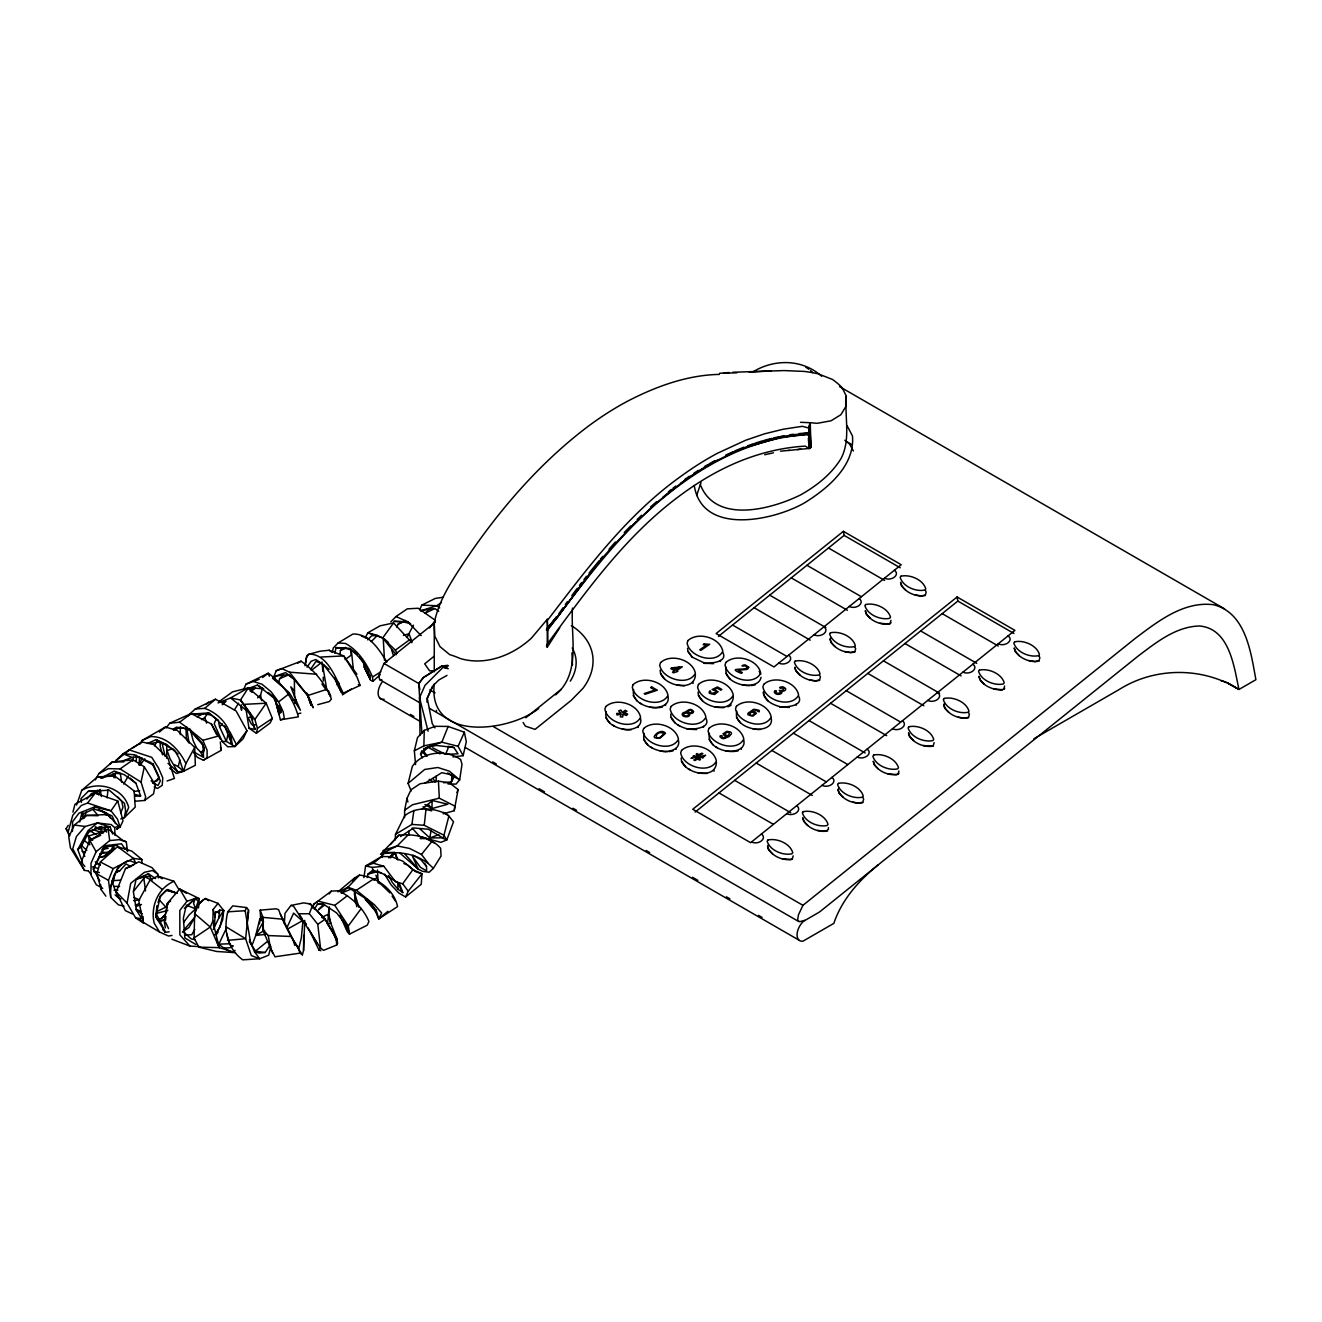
<?xml version="1.0" encoding="UTF-8"?>
<svg xmlns="http://www.w3.org/2000/svg" width="1322" height="1322" viewBox="0 0 1322 1322"><rect width="100%" height="100%" fill="white"/><g stroke="black" fill="none" stroke-linecap="round" stroke-linejoin="round"><path stroke-width="1.5" d="M180.304 734.652L180.354 727.133L173.595 730.273M124.02 906.165L118.385 904.843L110.734 897.39C109.776 883.74 113.923 867.678 127.044 861.035L129.738 860.721L135.687 862.869L133.439 858.391L117.575 846.691L100.356 861.994L96.837 873.875L101.414 890.003L105.892 896.151M203.39 899.538L198.713 904.132L194.648 913.618L194.07 937.959L198.812 947.147L216.61 951.476L235.481 952.666L219.237 947.626L214.313 927.515L215.238 913.337L219.816 910.098L223.682 910.412L222.691 919.93L217.502 931.812M290.443 935.761L298.293 947.725L299.929 953.162L302.391 954.831L303.548 950.551L303.696 935.332M404.565 817.607L404.648 810.171L407.044 798.29L410.96 789.812L420.049 783.764L438.441 781.137L449.596 782.955L458.09 789.565L454.239 810.717L443.2 813.807M72.429 831.455L72.545 821.755L79.006 813.129L94.341 807.031L110.982 810.799L117.427 819.062L120.104 827.06L116.832 828.828M780.476 451.166L809.031 448.472L809.081 434.277L780.492 437.384L745.625 447.48M152.856 764.827L152.873 763.405L158.937 776.923L157.566 780.525L152.741 782.756L158.045 785.483L160.342 780.856L152.856 764.827L133.985 754.73L123.045 753.755L115.625 760.811L130.217 749.475M213.503 926.243L213.602 921.153M304.738 920.376L303.548 950.551M337.374 681.012L337.308 684.779L341.34 692.232L336.746 681.557L323.411 664.569L315.793 659.529L311.182 661.248L307.035 667.147M415.571 764.612L414.348 750.83L423.883 745.856L424.246 730.388L435.202 726.307L448.158 726.439L464.353 732.206L466.302 741.741L463.13 755.688L452.967 756.911M432.129 801.182L431.93 808.568L447.844 804.222L432.426 800.554L421.817 809.395M732.785 372.259L784.012 370.573L804.239 371.416A121.674 95.548 26.3 0 1 818.202 373.845L832.447 379.431A96.969 45.378 68 0 1 839.867 385.396L842.031 387.71A123.904 27.729 80.7 0 1 846.047 395.691L846.08 406.151L840.842 414.744L831.009 420.793L817.244 423.321L810.254 422.71L810.981 447.332L809.031 448.472L809.675 425.585L810.981 447.332L809.031 448.472L805.313 446.125C774.378 447.91 744.22 457.395 716.97 471.971A287.667 166.093 -60 0 0 682.483 493.767C627.454 533.477 587.612 589.282 547.837 643.236L546.432 645.747L547.258 647.218L559.702 627.818M97.217 794.225L97.332 790.126M280.148 706.741L281.156 711.897L279.008 714.343L279.273 705.237M214.974 934.671L220.063 926.904L223.682 910.412L218.014 903.372L213.189 909.453L212.825 921.004L210.248 927.036L194.07 937.959M273.257 678.054L276.248 670.684L281.916 668.635L289.485 672.171L307.695 695.554L311.067 705.254L311.182 701.932M166.77 758.316L166.787 745.211M115.097 777.881L115.344 772.626M284.313 923.351L285.023 913.271L290.989 905.421L293.583 906.281L320.535 948.105L323.576 950.336L336.68 945.032L337.523 943.197L336.961 938.951L327.476 923.88L329.426 907.256M351.338 649.978L353.371 669.676M136.249 761.125L136.546 755.242M274.926 680.119L275.141 676.269L285.569 672.617L293.666 678.897L307.695 695.554L313.165 707.782L307.464 693.835M395.212 839.9L395.509 834.314L404.73 815.724C416.975 805.825 434.707 807.858 447.828 814.765M160.375 742.27L160.144 746.17L162.54 754.829M436.012 781.781L436.359 775.915M443.68 782.789L451.48 781.831L451.926 774.56M120.319 773.502L121.69 782.194M378.042 882.914L377.53 870.025M809.692 424.279L809.031 435.748L808.304 435.335L809.692 424.279L809.742 448.406M198.531 907.933L199.275 898.613L179.726 889.028L167.365 903.323L164.242 921.037L165.366 927.846M138.992 764.926L139.636 756.812M247.065 924.326L248.553 910.147L246.553 907.57L232.738 905.867L227.814 911.816C223.203 929.746 227.169 948.386 242.703 959.838L259.707 958.747L268.68 955.211L270.944 946.321M141.702 863.233L142.049 859.597L131.787 851.104L117.575 846.691M426.89 702.081L427.254 698.231L432.344 686.63M808.353 435.136L808.601 432.79L809.395 433.252C780.244 434.938 751.722 443.217 725.596 456.107M248.553 910.147L245.628 938.719L251.296 955.542L259.707 958.747L254.568 951.857L249.412 939.661M340.002 654.307L340.415 650.424L345.604 647.334M165.514 920.294L165.928 916.526M166.341 912.758L167.365 903.323L170.637 901.026M213.255 929.515L218.642 918.311L219.816 910.098M412.167 828.051L419.785 836.628L440.887 842.345L446.786 839.966L443.862 835.173L424.246 825.292L426.048 808.634M808.436 433.5L809.675 425.304M199.655 946.651L189.922 946.089L179.875 934.852L179.825 910.445L186.931 901.29L195.259 898.448L198.234 901.224L195.639 908.875L194.698 917.303L184.055 929.812M162.854 929.713L165.432 932.291L155.732 916.724L156.971 905.851L156.855 914.874L165.432 932.291L169.15 931.795M454.239 810.717L454.785 806.09L439.301 798.174L412.547 804.734L404.648 810.171M107.065 797.86L108.057 789.697M114.122 875.428L112.998 884.352L117.906 897.39L120.963 899.043M339.721 891.425L347.934 887.293L368.623 900.464L376.225 910.263L376.01 911.866L365.219 899.043L373.234 907.817M364.822 663.627L364.327 667.445L370.557 680.235L372.887 681.342L380.257 674.683M329.327 907.189L328.534 913.023L330.781 923.235L336.961 938.951M808.502 433.335L809.576 425.519M395.509 834.314L411.919 824.432L413.918 810.353M363.88 877.676L365.583 865.976L381.612 856.507L382.851 853.814C400.616 850.476 420.941 854.607 433.335 868.422L429.088 872.256L422.643 871.363L418.363 869.265L399.789 852.971M808.353 434.459L808.601 432.79L808.271 433.814M305.481 664.008L306.374 658.025L308.323 654.407L320.304 651.168L329.161 650.259L343.737 655.927L356.923 674.22M382.306 857.482L382.851 853.814M132.729 761.208L133.357 757.258M98.588 857.383L103.794 856.673L113.048 849.963L113.675 846.179M355.139 890.912L354.511 894.63L356.791 906.776M431.104 830.332L429.815 837.933L441.763 837.834L446.786 839.966L453.512 821.805L448.869 816.071L443.581 812.369M304.969 665.726L306.704 655.976L309.447 653.993C328.269 654.721 335.838 678.748 343.257 693.158L342.662 694.661L339.506 687.506M139.752 919.368L143.602 923.087L135.703 918.013L127.061 903.141L130.713 883.311L144.395 872.322L152.394 870.52L157.781 874.09L158.31 877.99M332.5 651.911L333.227 648.044L338.135 642.938L352.974 634.015C369.383 633.635 379.265 649.68 386.834 662.025M95.349 779.914L98.853 773.634L112.254 761.935L133.026 759.836L144.296 766.826L155.302 784.938L153.517 793.861L144.61 800.471L135.059 801.231M165.961 728.025L169.794 723.2L179.594 722.209L189.046 729.066L202.993 745.228L204.249 748.863L203.555 752.334L200.614 752.119L196.664 748.021L193.161 740.766L190.252 729.116M259.36 923.962L260.583 918.079L260.17 910.147L275.868 908.809L278.611 909.652C284.544 925.945 293.071 940.669 302.391 954.831M144.61 800.471L145.684 796.836L141.041 782.128L144.296 766.826M245.975 709.154L248.999 728.207L256.369 733.264L257.443 728.323L254.882 719.465L240.521 699.982L230.524 697.966L218.08 702.957M227.929 734.421L226.393 741.411L234.936 746.55L243.165 738.734L246.933 730.719L236.159 711.021L215.503 699.206L195.309 708.956L188.666 715.037M155.732 916.724L160.458 895.672L167.712 889.491L177.082 893.259L165.977 890.235L159.665 897.539L158.045 902.529M155.599 878.585L148.394 873.726L136.149 879.361L133.324 891.606L136.447 910.18L141.735 918.526L135.703 918.013M334.796 653.217L336.085 647.631L349.339 648.292C359.055 656.059 368.375 666.305 370.243 679.045L364.327 667.445L363.434 661.611M414.348 750.83L417.504 737.577L424.246 730.388M79.717 821.92L81.501 814.567L93.845 808.998L106.19 812.832L110.552 818.202M139.901 744.088L141.933 740.568L165.366 727.05L177.28 730.405L194.714 747.426L195.342 765.256L183.51 771.304L178.222 766.677L179.858 759.952M278.727 682.301L279.586 678.764L283.321 674.931L288.758 675.063L293.666 678.897M367.219 877.577L368.094 873.991L372.887 870.124L382.57 873.627L399.409 883.476L402.78 892.631L397.955 889.194L392.32 882.485L388.602 875.495M265.689 934.373L255.724 935.447L259.773 919.17L261.706 917.22L263.475 921.583L255.724 935.447L252.436 944.305M411.225 790.986L408.085 783.434L412.332 766.413C422.544 751.26 446.291 749.326 460.634 759.522L462.006 764.314L459.676 779.881L456.024 784.095L447.976 783.946M247.743 915.733L248.619 912.279M93.845 808.998L94.341 807.031M72.925 812.138L74.957 804.288L95.25 793.101L117.774 801.016L123.029 820.846L120.104 827.06M434.26 671.791L434.26 623.158C437.995 603.361 448.654 585.877 459.478 569.22C494.197 515.844 537.955 463.559 590.323 424.709A310.224 179.114 -60 0 1 627.52 401.21C655.894 386.52 687.126 375.018 719.35 374.407M448.869 816.071L443.217 838.148L428.328 829.241L413.72 827.936L400.549 836.529M69.636 835.752L68.149 832.083L72.76 815.294L81.336 805.445L87.599 803.016L95.25 793.101M261.64 700.627L260.566 695.058L262.467 688.134M312.703 908.016L313.777 904.231L331.359 891.111L338.614 890.78C351.553 897.291 363.286 907.834 368.871 921.434L367.285 925.169L349.52 934.109L347.223 931.729L339.969 915.154M98.621 794.886L100.208 789.416L101.381 796.522M606.187 711.533C602.948 724.555 621.125 730.587 631.305 729.744M633.602 689.506C630.677 703.849 651.498 710.063 662.57 706.956M644.095 733.413C640.773 745.856 657.943 752.069 667.742 751.64M726.323 667.362C722.919 679.789 740.039 686.019 749.971 685.589M709.402 733.28C706.477 747.624 727.315 753.837 738.37 750.731M736.817 711.269C733.495 723.712 750.681 729.942 760.464 729.496M761.092 677.277C759.472 685.54 748.731 685.87 742.369 684.895M194.714 747.426L185.923 763.554L183.51 771.304L176.454 773.502L169.596 768.132M572.476 608.087C570.493 637.006 581.316 673.344 555.554 694.86M294.624 703.387L295.831 699.751L290.79 686.796L294.476 690.861L294.69 697.438M696.611 495.535L701.073 482.464M139.454 765.124L142.016 757.754M421.801 750.764L420.561 754.333L422.362 757.803M76.56 805.048L81.716 790.374L97.531 776.857L114.799 776.047L134.133 790.969L135.208 807.147L124.318 817.69L120.748 818.913M84.228 817.409L86.227 811.923M110.833 886.087L118.451 865.844L133.439 858.391L142.049 859.597M320.849 950.683L319.048 950.154L320.535 948.105L317.776 924.276L309.331 913.717L312.339 905.983L308.951 903.438M456.949 792.539L458.09 789.565M448.505 747.161L445.63 754.366L432.641 747.855M120.583 813.311L123.029 807.197L121.756 801.446L117.972 797.116M110.734 897.39L108.47 880.32L113.13 868.637L118.451 865.844M132.382 913.948L125.293 910.577L116.171 891.904L125.491 868.62L138.843 861.795L151.914 867.579L157.781 874.09M448.158 726.439L441.845 742.187L425.519 747.872L420.561 754.333L428.345 747.112L433.252 745.162M216.312 718.623L214.181 723.712L222.212 741.444L227.681 746.781L234.936 746.55L246.933 730.719M113.642 844.543L111.412 849.765L107.545 852.459L99.794 853.83M243.678 689.406L245.975 684.168L268.25 673.245C282.974 683.573 293.848 699.652 298.375 716.855L280.429 719.829L274.645 698.033M250.668 943.065L245.181 910.709L246.553 907.57M126.053 847.865L127.59 851.517L126.268 841.75L119.277 839.652L109.709 840.577L96.109 851.748L91.02 863.233L90.987 875.098L96.308 884.749L102.752 888.334M420.032 735.049L419.52 697.719L425.006 685.341L443.118 667.263L448.323 665.875M463.13 755.688L458.106 746.302L464.353 732.206M286.626 928.341L293.616 913.122L306.357 924.524L304.159 921.467M117.047 829.39L118.55 826.167L107.71 814.517L86.211 815.459L74.362 825.044L68.777 837.074L70.397 847.766L84.443 870.388L88.194 870.917M419.636 609.789L421.784 605.145L435.384 598.387L443.2 597.263M384.619 874.123L391.081 884.881L398.847 893.044L405.557 896.977L408.234 891.21L421.999 873.809L415.405 871.562L407.49 864.885L403.921 863.597M99.844 880.898L93.3 869.066L103.661 847.171L105.545 845.634L121.492 843.767L125.111 849.054M226.69 927.647L218.808 944.172L230.408 943.743M219.551 701.304L232.54 691.869L248.321 687.853L266.218 703.205L272.332 718.441L270.167 722.936L256.369 733.264M375.349 911.023L378.753 918.889L381.678 912.99L374.39 904.744L356.395 890.251L347.934 887.293L341.258 893.16L352.131 888.698M435.401 622.166L383.991 663.446L378.72 675.773L379.629 679.591L418.859 702.23M1033.936 738.734L1119.255 689.473C1155.213 666.8 1202.987 666.8 1238.945 689.473L1255.9 679.69C1250.843 652.291 1245.919 612.912 1213.662 604.749C1183.818 600.882 1157.874 621.39 1135.449 638.229L802.933 905.322L798.455 914.824L797.612 919.98L799.513 921.748L804.768 920.343M365.285 637.766L367.813 632.792L380.025 625.851L393.543 622.943L412.001 642.723M413.406 625.19L407.077 637.27M82.509 862.539L77.767 849.468L81.006 847.038L88.706 832.249L100.257 826.845M93.3 869.066L105.545 845.634M86.872 799.05L91.648 793.415L99.844 790.688L88.293 791.316L80.939 798.637L81.419 802.388M396.617 627.008L398.186 624.067L405.309 620.464M451.48 781.831L453.859 777.435L449.645 774.395L441.779 772.692L424.593 783.351M178.8 889.409L174.008 881.295L157.731 876.056L150.08 879.907L138.76 900.646L143.173 922.277L159.565 932.043L168.456 936.009L171.992 935.447M77.767 849.468L88.095 830.596L97.349 822.928L111.213 824.581L114.733 827.638L114.948 835.322M194.78 929.383L191.773 934.671L185.675 935.199M154.443 745.823L157.5 740.469M123.69 784.045L128.366 775.948M194.119 918.691L188.947 927.482L182.37 932.043M113.048 849.963L114.254 847.98L104.207 856.028L100.935 857.218M352.693 881.13L354.66 877.907L359.501 875.114C376.324 876.85 394.286 889.508 397.542 906.611L378.753 918.889L376.225 910.263M174.008 881.295C157.946 888.07 150.377 906.611 154.162 923.12L159.565 932.043M433.335 868.422L441.069 855.978L440.606 848.261C430.691 836.694 413.505 833.686 398.98 835.124L380.488 854.293L397.211 845.931L408.663 834.314M234.374 709.947L238.654 703.139M69.355 835.901L66.1 828.679L68.248 825.308M218.642 918.311L223.682 910.412M314.272 909.222L317.462 904.248L322.518 903.604M248.999 728.207L255.063 729.413L250.139 714.706L240.521 699.982L248.321 687.853L251.94 692.398M201.522 719.631L204.877 717.482L207.703 713.12M266.829 941.908L254.568 951.857L259.277 953.063L265.226 952.484L270.266 944.718M601.097 559.735L583.547 581.515L557.405 617.391L547.308 629.388L546.515 628.925L556.612 616.928L546.515 630.098L547.308 630.561C587.034 577.648 626.892 523.033 681.276 483.951A300.639 173.579 -60 0 1 717.317 461.18C745.608 446.043 776.939 436.144 809.081 434.277M310.472 669.51L315.925 661.463L322.138 663.413M830.927 637.733L830.084 638.972C832.397 648.491 845.799 654.126 854.904 652.077M768.413 844.923L767.57 846.163C769.883 855.681 783.285 861.316 792.407 859.25M838.908 788.292L838.049 789.548C840.362 799.066 853.764 804.701 862.886 802.636M944.619 703.37L943.776 704.626C946.089 714.144 959.491 719.779 968.613 717.714M117.774 801.016L110.982 810.799L87.599 803.016M254.882 719.465L266.218 703.205L244.653 704.329M558.793 613.838L563.139 607.641M557.091 617.391L599.428 561.404M216.246 934.77L218.064 932.192M388.503 642.74L384.553 639.071L377.712 635.552L367.813 632.792L382.719 637.931L393.543 622.943M383.859 866.274L372.226 867.397L365.583 865.976L373.498 863.266L383.859 866.274L395.526 881.807L402.698 883.757L412.927 869.645L421.999 873.809L421.239 884.302L405.557 896.977M565.304 604.534L567.485 601.543M571.848 595.561L577.301 588.257M183.543 922.558L189.013 915.055L195.639 908.875L193.574 903.455L195.259 898.448L199.275 898.613M140.016 765.339L144.825 758.828M343.522 920.376L349.52 934.109L348.281 925.962L361.27 908.429M579.482 585.365L581.663 582.49M546.515 630.098L556.612 616.928M329.145 893.986L331.359 891.111M891.028 622.662L890.169 623.769C881.13 625.818 867.976 620.282 865.365 611.061M898.993 773.221L898.134 774.328C889.095 776.378 875.924 770.842 873.33 761.621M1003.844 689.406L1004.703 688.299M429.567 627.967L435.434 620.415L418.132 608.252L407.259 608.847L395.972 616.564L390.833 621.819M255.063 729.413L253.874 726.224L255.03 724.737M584.01 579.466L586.505 576.293M589.017 573.12L599.048 560.809M133.638 891.226L145.42 876.387L149.915 876.585L151.931 880.27L145.222 877.048M428.031 863.051L421.487 854.458L432.459 840.709M96.473 793.217L98.985 790.11M83.831 818.368L86.211 815.459L98.059 815.74M391.147 856.491L394.435 852.426L383.43 852.541M157.136 911.486L165.812 907.057L168.307 903.984M547.837 628.628L547.258 619.307L531.642 637.898C512.903 655.431 485.356 666.04 460.188 658.505A84.294 55.805 51.3 0 0 449.711 654.638L440.011 646.656L434.806 636.179L434.26 623.158M600.304 559.272L602.815 556.347M600.667 559.884L609.905 549.506M622.232 729.05C629.14 730.752 642.922 728.538 640.575 718.457M649.647 707.039C656.538 708.724 670.337 706.526 667.99 696.446M660.554 673.526C665.825 686.531 695.19 692.1 695.405 674.418M713.533 663.694C684.829 661.876 730.967 667.593 722.82 652.407M660.141 750.929C667.032 752.631 680.83 750.433 678.483 740.337M696.611 729.612C667.941 727.794 714.045 733.512 705.898 718.325M698.462 695.405C703.734 708.427 733.099 713.979 733.313 696.314M681.541 761.323C686.812 774.295 716.177 779.914 716.392 762.232M725.464 750.797C732.338 752.482 746.137 750.301 743.807 740.204M789.333 707.468C760.629 705.634 806.784 711.368 798.62 696.182M112.651 834.033L110.189 826.977L97.349 822.928L85.137 826.481L76.395 836.529L72.727 848.84L84.443 870.388M116.336 872.206L119.806 870.785L126.003 863.894L130.944 866.703M609.112 549.043L615.408 542.037M609.459 549.671L636.46 521.364M390.453 844.56L398.98 835.124M349.52 934.109L347.405 926.92L336.697 912.99L323.526 904.198L318.387 909.867L324.667 904.992M222.212 741.444L226.393 741.411L219.617 726.902L222.41 723.894M390.304 857.912L395.228 852.64L397.393 859.515M624.265 532.535L630.594 526.024M624.562 533.212L654.274 504.773M347.934 887.293L359.501 875.114M109.875 764.413L112.254 761.935L123.822 761.885M206.463 704.246L208.546 702.131M157.219 919.682L161.102 918.724L165.465 914.328M371.35 641.451L377.051 635.849M547.837 619.853C587.298 568.377 626.909 514.969 680.384 476.697A310.224 179.114 -60 0 1 717.582 453.198L745.691 440.243L764.513 433.831L783.417 429.187L802.355 426.312L809.031 428.113L809.031 435.748M367.615 639.798L371.779 635.717L377.712 635.552M438.722 611.243L435.368 608.847L429.336 609.078L425.106 613.21L433.616 609.145M257.641 697.867L260.566 695.058M388.734 857.912L394.435 852.426M637.138 519.496L641.6 515.233M250.238 691.274L253.741 688.035L263.722 688.944L257.426 685.077L246.338 689.274M650.507 507.004L656.456 501.765M222.228 704.758L226.062 701.288L222.162 702.246M184.336 908.346L195.259 898.448L185.758 907.718L183.345 918.195L184.865 937.926L195.854 944.486M378.753 918.889L387.858 911.321M161.102 918.724L165.415 914.956M198.713 904.132L205.207 898.481L218.014 903.372M373.895 880.254L377.018 877.544M653.679 505.087L681.177 483.108A301.763 174.223 -60 0 1 717.35 460.238M94.754 828.216L98.704 828.795L101.612 826.333M195.309 708.956L204.629 708.377L215.503 699.206M408.085 783.434L424.692 769.454L437.83 767.487L449.348 771.189L459.676 779.881L447.695 772.94M159.367 732.091L165.366 727.05M878.254 864.819C859.052 880.287 841.8 899.638 833.835 923.367L803.082 941.115L800.901 941.165A12.658 7.304 -60 0 1 797.183 933.183A12.658 7.304 -60 0 1 803.479 921.285L819.524 911.998L1138.506 655.778C1156.453 642.294 1176.018 626.512 1199.566 625.984C1229.526 628.628 1234.054 666.635 1238.945 689.473L1227.841 683.061L1236.202 687.886M337.953 891.821L354.66 877.907M373.498 863.266L381.612 856.507L391.626 856.706L402.863 861.2L412.927 869.645M894.35 570.294L901.224 564.725L843.37 531.328L716.111 633.552L773.965 666.949L894.35 570.294A7.056 4.776 -10.6 0 1 894.449 577.103A7.056 4.776 -10.6 0 1 884.567 578.16M668.403 491.834L671.378 489.437M662.586 497.452L671.526 490.264M434.128 656.241L424.676 663.826L429.617 670.865L434.888 670.766M525.776 717.78L561.255 689.274M718.441 636.361L844.13 535.41L843.37 531.328M957.078 596.982L692.761 809.279L750.615 842.692L1014.932 630.379L957.078 596.982L957.839 601.064L1013.941 633.453M695.124 812.088L957.839 601.064M280.429 719.829L284.346 718.788L283.205 711.798L278.595 701.916L288.411 694.232M316.801 942.966L308.125 927.978M311.381 670.353L322.171 662.025M313.777 904.231L318.222 901.158L334.78 905.339L347.488 895.638M672.881 488.297L675.873 486.033M179.594 722.209L191.161 713.566L211.322 723.96L220.377 739.213M262.5 677.542L268.25 673.245L269.341 676.269M193.59 752.615L197.408 757.39L203.423 760.216L207.124 757.489L207.091 750.169L202.844 740.303L189.046 729.066L176.404 727.183L173.215 729.248M152.741 782.756L158.855 778.311M396.203 654.77L382.719 637.931L395.344 650.143L409.787 639.65M334.433 936.687L335.309 936.042L325.096 919.269L310.736 904.099L303.713 902.876L290.989 905.421M345.042 659.628L351.09 655.266L350.743 649.052M235.035 950.369L232.143 952.451L223.749 948.023L218.56 944.09L215.916 938.653M187.955 715.863L191.161 713.566L169.794 723.2M167.051 780.988L174.438 778.476L168.059 758.365L153.815 744.534L142.049 742.006L123.045 753.755L132.002 757.473L137.422 756.68L151.154 762.662M98.853 773.634L108.354 768.627L120.087 768.925L133.026 759.836M317.776 924.276L325.096 919.269L336.267 938.422L336.68 945.032M233.069 945.66L229.945 947.775L223.749 948.023M810.254 447.761C812.402 446.505 805.99 450.124 810.882 447.332M441.498 602.518L436.739 605.707L420.545 610.88L429.336 609.078M538.682 708.575C508.739 731.991 427.634 742.204 434.26 683.953M257.443 728.323L272.332 718.441M356.395 890.251L374.109 878.601M342.662 694.661L351.355 689.093M250.717 691.307L255.658 688.167M131.903 748.417L142.049 742.006M447.662 665.297L441.796 666.09L422.842 678.037L418.744 683.639L421.9 733.446M126.268 841.75L122.979 840.544L108.107 829.01L89.813 840.445L81.237 861.977L84.889 866.571M372.887 681.342L372.523 676.996L380.819 671.84M441.796 666.09L423.85 677.095L418.744 683.639L419.917 689.621M297.797 663.132L301.036 661.215C314.653 670.469 325.41 683.805 331.392 699.057L329.277 701.552L317.726 704.676M684.68 713.054L683.507 714.442L684.697 715.764A2.38 1.504 -5.1 0 0 686.068 715.962A2.347 1.471 -5.1 0 0 687.44 715.615L688.184 715.103A2.38 1.504 -5.1 0 0 688.167 713.368M255.724 935.447L264.615 930.374M248.321 687.853L230.524 697.966L249.974 713.202L252.866 719.796M447.001 675.377L438.887 679.971L433.17 685.573L427.254 698.231L432.228 723.613L434.988 727.91M287.552 929.069L302.986 920.426L301.317 937.976L298.822 948.138L297.714 948.238M203.423 760.216L221.187 750.351L220.328 742.006M100.984 778.129L114.32 771.057L124.582 774.857L135.918 783.285L140.628 795.927L134.761 796.241M322.518 917.022L327.922 914.394L330.781 923.235L327.476 923.88M204.315 750.334L200.614 752.119L203.538 757.308L193.855 752.036M100.703 835.273L89.813 840.445L96.109 851.748M727.877 706.824L730.917 705.37L730.835 704.345M752.515 372.126C774.064 358.791 802.206 358.774 821.689 376.274M725.662 455.148L732.95 451.777M735.577 451.397L716.524 460.717A300.639 173.579 -60 0 0 680.483 483.488M343.257 693.158L360.113 685.424L357.072 677.145L343.737 655.927L320.998 657.034M125.491 868.62L133.654 864.918M141.933 740.568L150.741 736.585C167.25 736.255 179.148 749.888 185.923 763.554M196.961 716.689L203.274 713.83L210.892 714.938L218.675 720.391M147.386 743.526L156.046 739.626L166.489 744.534L178.106 753.97M279.586 678.764L288.791 674.749M398.186 624.067L403.408 621.869L409.985 623.587M373.762 871.611L368.094 873.991L377.514 871.727L381.38 872.834M340.415 650.424L345.439 648.342L351.817 650.176L357.221 654.241M104.57 777.005L116.088 773.37L120.517 773.684M734.784 450.934L743.922 447.167M135.29 905.206L139.058 903.686M114.733 827.638L118.55 826.167M276.248 670.684L301.036 661.215M925.417 595.478C916.394 597.511 903.223 591.992 900.613 582.754M819.657 680.367C810.634 682.416 797.463 676.881 794.853 667.66M1039.092 661.099C1030.069 663.148 1016.899 657.612 1014.288 648.391M933.365 746.021C924.342 748.07 911.172 742.534 908.578 733.313M827.638 830.943C818.615 832.992 805.445 827.456 802.851 818.235M81.716 790.374C98.406 780.41 123.624 787.78 128.697 807.461L124.318 817.69L125.59 810.816L124.499 803.346L109.28 790.209L88.293 791.316M116.055 872.206L119.806 870.785M122.764 760.96L132.002 757.473M136.017 906.528L141.487 904.479M245.975 684.168L259.178 679.31M747.591 445.828L753.094 443.812M438.871 834.678L429.815 837.933L419.752 828.729M172.736 748.599L167.117 750.615L170.092 758.845L177.71 771.784L183.51 771.304L178.834 757.737L174.521 750.202L156.046 739.626M800.901 449.067L797.497 449.596M307.695 695.554L326.65 689.406L328.831 691.34L330.715 696.33L328.583 693.306M382.967 850.558L397.211 845.931L409.721 848.493L421.487 854.458M136.149 879.361L145.42 876.387M754.945 443.234L762.298 440.904M403.458 635.436L408.994 633.734L411.836 641.302M89.615 843.039L88.409 836.049L105.958 830.794M202.844 740.303L217.7 736.222M764.133 440.408L771.503 438.425M156.079 913.502L167.861 910.445M251.659 716.739L248.09 717.631L251.147 723.729L253.874 726.224M159.78 921.203L163.697 920.261M425.519 747.872L436.194 745.426L453.892 747.508L458.04 753.821L447.398 754.3M773.353 438.012L778.906 436.772M764.711 454.735L773.453 452.802M292.179 700.577L295.831 699.751L300.408 710.278L289.105 692.563L272.514 678.252M158.805 921.17L164.259 919.98M250.04 688.812L253.741 688.035M423.883 745.856L441.845 742.187L458.106 746.302M751.441 685.589L755.292 684.813M669.196 751.623L673.063 750.863M298.111 713.665L300.887 713.136M150.658 743.46L158.227 742.105L166.489 744.534M780.757 436.359L784.458 435.715M275.141 676.269L283.321 674.931M102.158 849.385L108.123 848.41L104.24 847.435M133.654 791.564L139.702 790.672M299.929 953.162L274.976 956.798L270.465 947.94L268.234 935.563L263.392 930.01L262.979 917.385L260.17 910.147M103.661 847.171L117.228 845.32L119.112 847.881M790.011 434.74L793.729 434.26M133.588 900.613L139.62 899.918L133.985 897.506M227.566 940.355L245.628 938.719L226.128 926.871M719.565 373.316L729.166 372.523M799.298 433.55L806.734 432.938M96.903 827.655L110.189 826.977L104.719 827.275L106.586 832.1M112.139 880.716L120.219 880.171M227.814 911.816L245.181 910.709M749.128 372.126L771.057 370.904M788.457 450.472L789.35 450.422M1002.175 690.051C993.483 690.051 981.387 685.804 979.057 676.699M736.916 372.787L723.58 373.25M381.876 679.822L379.629 679.591M203.274 713.83L192.681 714.062L209.207 712.855L225.137 727.397L231.862 744.121C231.763 727.844 219.7 713.516 204.629 708.377M384.107 699.272L381.959 699.288A12.658 7.304 -60 0 1 381.959 682.334M309.331 913.717L298.706 913.799L301.978 918.393M684.647 685.721L677.062 685.027M724.026 707.601L714.971 706.906M707.105 773.502L698.049 772.825M317.462 904.248L323.526 904.198M420.198 838.594L426.13 838.627L434.608 843.155M113.956 890.185L117.955 890.218M198.812 947.147L219.237 947.626L217.139 942.239M113.94 886.335L119.608 886.517M421.784 605.145L436.739 605.707L439.714 607.938M268.234 935.563L289.832 936.422M101.761 852.227L107.545 852.459M800.488 422.296L810.254 422.71M95.349 826.663L98.704 828.795L105.892 829.158M403.408 621.869L393.857 621.323L407.606 621.687L410.696 623.984M338.135 642.938L345.472 643.45C358.493 650.573 366.772 663.71 372.523 676.996M411.919 824.432L424.246 825.292M336.085 647.631L345.439 648.342M289.485 672.171L316.735 674.253M262.979 917.385L283.156 919.236M752.862 728.786C759.737 730.471 773.552 728.29 771.205 718.193M265.226 952.484L255.691 951.262L249.329 941.561M74.362 825.044L85.137 826.481M93.812 871.727L99.414 872.537M447.1 667.891L443.118 667.263L448.257 668.767M194.846 939.645L191.178 938.884L183.047 931.481M448.108 746.302L453.892 747.508M97.531 776.857L103.166 778.08M915.188 594.933L921.351 595.974L925.367 594.95L926.193 592.074L925.301 590.174M879.94 623.24L888.45 624.034L890.119 623.257L890.945 620.382M1028.863 660.57L1035.01 661.611L1039.042 660.587L1039.869 657.712L1038.96 655.811M844.692 651.548L850.839 652.572L854.871 651.548L855.681 648.689L854.789 646.772M993.632 688.878L1002.142 689.671L1003.811 688.894L1004.621 686.019M809.428 679.838L815.591 680.88L819.607 679.855L820.433 676.98L819.541 675.079M958.384 717.185L964.531 718.226L968.563 717.202L969.39 714.326L968.481 712.426M923.153 745.492L931.663 746.286L933.315 745.509L934.142 742.634M887.905 773.8L896.415 774.593L898.084 773.816L898.91 770.941M852.657 802.107L858.821 803.148L862.836 802.124L863.663 799.248L862.77 797.348M817.426 830.414L825.936 831.208L828.448 829.191L828.415 827.555M782.178 858.722L790.688 859.515L792.357 858.738L793.183 855.863M431.716 810.882L425.965 809.411L423.073 806.701M135.042 794.439L140.628 795.927M92.375 866.902L97.878 868.389M1220.999 680.665L1226.172 682.102M81.997 851.236L85.434 852.277M704.477 663.016L692.133 657.133L687.969 651.515M780.277 706.774C773.238 704.857 764 700.842 763.422 692.497M687.556 728.918C681.045 727.199 673.923 723.96 671.047 717.416M128.763 749.739L151.782 757.357L158.64 768.28L162.788 777.914L162.209 785.351L157.467 788.474L154.261 786.921M167.481 890.268L177.082 893.259M92.176 829.439L103.331 832.992M253.163 681.408L262.087 684.267L271.142 691.819L278.595 701.916M180.552 727.199L189.905 730.455L202.068 742.865L204.249 748.863M215.684 911.585L219.221 912.94M171.86 939.198L189.922 946.089M361.418 636.031L368.838 638.89M135.935 909.321L141.289 911.469M186.171 905.041L195.639 908.875M358.295 684.647L360.113 685.424M395.972 616.564L407.606 621.687L421.156 635.618M96.622 863.481L100.323 865.166M98.555 809.494L112.205 816.038L115.46 823.573M100.356 861.994L113.13 868.637M174.306 764.579L178.222 766.677M321.676 917.402L325.096 919.269L312.339 905.983M428.229 747.426L440.077 753.937M96.837 873.875L108.47 880.32M133.985 754.73L137.422 756.68M424.907 804.569L431.93 808.568L428.146 804.305M839.503 386.569L1224.585 608.88M844.13 535.41L900.232 567.799M828.464 547.986L884.6 580.391M942.173 613.639L998.275 646.028M806.932 565.287L861.3 596.685M920.641 630.941L976.743 663.33M791.267 577.863L847.402 610.268M904.975 643.517L961.077 675.906M769.735 595.164L825.853 627.57M883.443 660.818L939.545 693.207M867.777 673.394L923.88 705.783M846.245 690.695L900.596 722.076M830.58 703.271L886.682 735.66M809.047 720.573L865.15 752.962M793.382 733.165L847.733 764.529M771.85 750.45L826.2 781.831M756.184 763.042L812.286 795.431M640.129 703.122L641.715 704.031M678.037 725.001L679.624 725.927M715.946 746.88L717.532 747.806M734.652 780.344L790.754 812.733M612.35 724.886L614.747 726.257M650.259 746.765L652.655 748.136M688.167 768.644L690.547 770.015M718.986 792.919L773.337 824.3M383.991 663.446L419.223 683.788M429.782 689.886L435.07 692.926M493.172 726.489L802.933 905.322M429.551 708.41L798.571 921.451M410.382 714.425L413.885 716.441M492.709 761.918L496.279 763.984M539.095 788.705L544.449 791.795M572.988 808.271L576.557 810.32M646.111 850.492L649.68 852.558M692.497 877.263L697.851 880.353M726.389 896.828L729.959 898.894M758.498 915.369L762.067 917.435M379.91 698.181L420.908 721.862M465.476 747.591L798.835 940.058M754.102 607.723L810.188 640.145M732.553 625.025L786.887 656.423M412.993 855.103L420.908 859.713L426.51 866.455L426.642 870.884L420.512 867.397L412.464 856.326L418.363 869.265L404.879 854.029M157.731 876.056L162.276 878.75M846.245 441.383L851.533 444.523M89.417 830.431L95.944 834.38M95.3 861.861L100.455 864.968M136.447 910.18L142.313 913.717M120.087 768.925L141.041 782.128M186.452 893.308L179.726 889.028L186.931 901.29M98.704 828.795L103.711 832.017M259.773 919.17L263.475 921.583M205.207 898.481L208.628 900.695M429.286 779.336L432.591 781.533M329.161 650.259L332.334 652.44M232.804 946.552L229.797 944.486L226.723 933.497M688.151 713.318L687.423 712.889A2.347 1.487 -5.1 0 0 686.052 712.707M805.643 367.02L808.882 369.301M336.746 681.557L339.357 683.474M83.997 840.346L89.913 844.791M150.08 879.907L162.127 889.309M257.426 685.077L273.489 697.702L281.156 711.897L279.57 706.064M844.824 440.243L849.616 444.076L853.368 450.984M268.118 692.447L273.968 697.124M379.282 882.65L389.957 892.895M948.816 712.277L944.718 708.311L943.809 705.006M835.124 646.64L831.009 642.657L830.117 639.352M843.089 797.199L838.991 793.233L838.082 789.928M772.61 853.814L768.512 849.848L767.603 846.543M423.998 752.978L426.907 755.457M382.719 637.931L388.338 642.756M323.411 664.569L329.062 669.428M194.648 913.618L210.248 927.036L219.237 947.626M1019.295 655.662L1015.18 651.531L1014.255 648.011M905.62 590.042L901.505 585.91L900.579 582.374M984.047 683.97L979.949 679.855L979.024 676.319M870.372 618.332L866.257 614.218L865.332 610.681M913.568 740.584L909.453 736.47L908.528 732.933M799.86 674.931L795.745 670.816L794.819 667.28M878.337 768.892L874.222 764.777L873.297 761.241M807.858 825.506L803.743 821.392L802.818 817.855M167.993 763.372L177.71 771.784M115.097 894.911L117.906 897.39M130.068 778.014L135.918 783.285M81.039 845.122L86.822 850.343M810.502 370.441L812.749 372.606M88.409 836.049L92.705 840.296M423.784 753.243L426.477 756.019M116.171 891.904L127.061 903.141M151.154 780.641L155.302 784.938M730.041 679.012L725.877 673.394M713.12 744.93L708.956 739.295M637.32 701.156L633.139 695.537M647.813 745.063L643.632 739.428M609.905 723.167L605.74 717.549M102.422 810.898L106.504 815.343M675.228 723.035L671.031 717.119L670.651 714.144M685.721 766.942L681.524 761.026L681.144 758.035M767.95 700.891L763.752 694.975L763.372 691.984M692.133 657.133L687.936 651.201L687.572 648.226M740.535 722.919L736.371 717.284M702.626 701.024L698.429 695.108L698.066 692.117M664.735 679.144L660.521 673.228L660.157 670.237M159.202 899.786L165.812 907.057M93.548 810.254L97.349 814.633M93.565 869.744L95.977 872.784M88.557 871.181L90.987 874.239M321.874 683.986L326.451 690.282M402.698 883.757L408.234 891.21M427.171 756.068L424.197 751.987L423.635 748.368M274.993 698.528L277.009 701.321M240.521 699.982L248.784 711.55M392.105 896.085L395.311 900.844M334.78 905.339L348.281 925.962M359.584 656.819L363.682 663.082M371.565 904.529L373.564 907.685M523.099 722.473L525.379 726.158L535.08 729.38L571.071 700.478L582.919 688.415A79.089 53.591 -10.6 0 0 571.368 625.62M66.1 828.679L68.149 832.083M424.643 863.316L426.51 866.455M280.396 914.18L292.806 939.083L294.74 945.346M224.608 725.993L228.309 732.669M847.022 425.601L852.475 435.996C854.987 465.955 827.572 488.496 804.718 502.74C773.667 520.67 702.048 536.054 694.248 485.488M148.394 873.726L149.915 876.585M402.78 892.631L397.74 882.98L397.955 889.194M433.186 778.559L434.988 782.013M395.344 650.143L397.03 653.365M759.159 671.262L760.712 674.286M229.995 732.041L236.192 744.17M211.322 723.96L216.725 734.784M310.769 933.134L319.048 950.154M394.716 853.153L397.972 859.961M165.481 922.062L168.555 928.655M700.346 484.678C715.764 524.388 771.684 509.185 800.488 494.957C816.401 486.033 831.108 474.499 840.842 458.85C851.186 439.681 844.328 417.141 846.361 396.418M375.911 875.263L379.464 883.674M334.912 936.835L337.523 943.197M326.865 690.117L322.436 663.925M187.955 741.824L186.402 738.023L185.906 727.183M81.006 847.038L84.773 856.524M272.778 953.377L263.111 930.705L263.227 923.186L261.706 917.22M332.136 929.829L334.251 935.249M334.598 677.789L337.308 684.779L336.647 680.979M306.869 692.992L311.067 705.254M391.593 649.862L393.477 655.547M228.904 734.569L231.862 744.121M204.877 717.482L206.612 723.151M81.419 812.881L83.17 818.682M358.89 907.338L354.412 892.251L355.684 903.438M213.189 909.453L215.205 917.138M275.092 699.255L279.008 714.343M419.52 697.719L428.08 731.182M372.226 867.397L372.887 870.124M161.978 743.063L165.217 756.432M407.044 798.29L407.887 802.024M220.46 747.095L221.187 750.351M218.659 722.506L219.617 726.902M113.196 773.601L113.907 777.65M436.343 710.36L436.541 711.55M408.746 831.323L409.324 835.14M186.6 726.836L189.063 743.113M100.588 884.468L101.414 890.003M240.984 706.229L241.562 710.278L241.282 704.824M108.107 829.01L109.709 840.577M143.553 876.238L145.536 890.945M82.608 811.741L83.336 817.36M796.141 704.213L796.241 705.237M741.328 748.252L741.411 749.277M720.341 660.438L720.424 661.479M713.913 770.263L714.012 771.288M703.42 726.356L703.519 727.381M692.926 682.466L693.025 683.491M676.005 748.384L676.104 749.409M665.511 704.477L665.61 705.502M638.113 726.505L638.196 727.513M369.945 675.046L370.243 679.045M371.317 902.728L371.565 906.198M808.37 438.326L809.031 448.472M322.304 663.925L322.799 671.51M323.179 677.211L323.444 681.012M383.215 638.229L384.504 660.24M438.441 781.137L439.301 798.174M202.993 745.228L203.538 757.308M571.947 652.919L572.476 665.016M143.007 916.394L143.173 922.277M294.36 678.517L294.476 690.861M547.837 629.801L547.837 643.236M547.258 619.307L547.258 647.218M902.315 720.837A7.056 4.776 -10.6 0 1 902.397 727.645A7.056 4.776 -10.6 0 1 892.515 728.703M823.854 626.892A7.056 4.776 -10.6 0 1 823.937 633.701A7.056 4.776 -10.6 0 1 814.055 634.758M937.546 692.53A7.056 4.776 -10.6 0 1 937.645 699.338A7.056 4.776 -10.6 0 1 927.763 700.396M831.819 777.452A7.056 4.776 -10.6 0 1 831.918 784.277A7.056 4.776 -10.6 0 1 822.036 785.318M859.102 598.585A7.056 4.776 -10.6 0 1 859.201 605.41A7.056 4.776 -10.6 0 1 849.319 606.451M761.34 834.066A7.056 4.776 -10.6 0 1 761.439 840.891A7.056 4.776 -10.6 0 1 751.557 841.932M1008.025 635.915A7.056 4.776 -10.6 0 1 1008.124 642.723A7.056 4.776 -10.6 0 1 998.242 643.781M972.794 664.222A7.056 4.776 -10.6 0 1 972.876 671.031A7.056 4.776 -10.6 0 1 962.994 672.088M867.067 749.144A7.056 4.776 -10.6 0 1 867.166 755.969A7.056 4.776 -10.6 0 1 857.284 757.01M796.588 805.759A7.056 4.776 -10.6 0 1 796.67 812.584A7.056 4.776 -10.6 0 1 786.788 813.625M788.606 655.2A7.056 4.776 -10.6 0 1 788.689 662.008A7.056 4.776 -10.6 0 1 778.807 663.049M572.244 648.011A62.018 42.023 -10.6 0 1 570.294 681.127M684.862 713.186A2.38 1.504 -5.1 0 1 686.234 712.839M684.879 479.407A301.763 174.223 -60 0 1 689.39 476.284M693.901 473.259A301.763 174.223 -60 0 1 698.413 470.351M704.461 466.633A301.763 174.223 -60 0 1 707.468 464.848M708.989 463.972A301.763 174.223 -60 0 1 715.037 460.601M622.893 714.227L622.712 716.987L620.249 716.855L621.175 714.128L617.027 715.004L616.63 713.483L620.894 713.07L618.613 710.905L620.861 710.046L622.48 712.459L625.223 710.261L626.975 711.269L623.72 713.153L627.719 713.996L626.562 715.499L622.893 714.227M693.538 711.5L693.323 712.31A3.156 2 -5.1 0 1 691.968 713.384L689.555 713.5C691.588 718.854 678.566 717.053 683.177 712.641C686.581 712.789 689.935 706.113 693.538 711.5M748.682 667.296L748.136 668.552A3.735 2.363 -5.1 0 1 746.434 669.51L738.023 670.122L742.353 672.617L741.312 673.328C722.837 666.057 753.259 672.022 745.625 665.924A2.148 1.355 -5.1 0 0 743.823 666.04L741.956 665.743L743.328 665.148A3.288 2.066 -5.1 0 1 745.41 664.983L748.682 667.296M664.024 733.446C654.076 745.79 653.514 728.868 664.024 733.446M665.429 733.413L659.909 738.271L654.803 737.792A3.305 2.082 -5.1 0 1 654.258 736.387C655.927 732.867 662.933 728.951 665.429 733.413M780.872 691.737L779.286 693.273L776.477 693.075A2.214 1.405 -5.1 0 1 775.948 691.571L776.477 690.894L774.824 690.778A3.685 2.33 -5.1 0 0 774.345 692.1C775.171 695.686 783.45 694.876 781.831 691.059L782.674 691.142A2.644 1.669 -5.1 0 0 784.822 690.53L785.318 690.084A3.156 2 -5.1 0 0 785.532 688.448L783.401 687.01A3.454 2.181 -5.1 0 0 780.872 687.027L779.583 687.506L780.476 688.266C786.623 686.829 783.021 691.737 779.236 690.332L780.872 691.737M717.829 691.77L714.574 694.529L709.501 693.306A3.619 2.28 -5.1 0 1 709.17 692.017L710.046 690.728L710.773 691.935A2.247 1.421 -5.1 0 0 711.319 693.439L716.028 692.398A2.446 1.537 -5.1 0 0 716.227 691.406L712.095 689.555L717.466 686.944L721.845 689.473L720.821 690.183L717.301 688.151L714.458 689.506L717.829 691.77M724.787 733.908C729.116 739.923 732.058 727.844 724.787 733.908M756.151 713.417L752.962 716.127L748.12 714.855A3.966 2.495 -5.1 0 1 748.087 713.169L753.87 709.236L758.977 710.261A3.156 2 -5.1 0 1 759.142 711.781C757.936 712.641 755.523 707.171 751.788 711.368L755.11 711.798L756.151 713.417M723.266 733.727L724.241 735.825L727.282 736.387A7.651 4.825 -5.1 0 1 725.051 737.511L723.762 737.759A2.347 1.487 -5.1 0 1 722.043 737.395L721.977 735.594L720.176 735.842A3.074 1.933 -5.1 0 0 720.126 736.998L722.176 738.436A3.817 2.413 -5.1 0 0 723.993 738.618L729.017 736.569L731.43 733.859A3.999 2.528 -5.1 0 0 730.24 731.876L726.654 731.397L723.266 733.727M692.1 711.451C691.621 714.376 685.754 711.897 689.307 710.393A2 1.272 -5.1 0 1 691.472 710.592L692.1 711.451M749.442 713.5L749.971 715.119A2.099 1.322 -5.1 0 0 751.193 715.433A2.594 1.636 -5.1 0 0 752.714 715.185L754.383 714.045A2.413 1.52 -5.1 0 0 754.614 713.087L752.168 711.963L749.442 713.5M605.74 706.609L604.881 709.104C607.162 723.117 633.635 730.835 640.592 717.317C637.882 703.635 615.821 697.322 605.74 706.609M633.155 684.598L632.296 687.093C634.577 701.106 661.033 708.823 667.99 695.306C665.297 681.623 643.236 675.311 633.155 684.598M660.57 662.586L659.695 665.082C661.975 679.095 688.448 686.812 695.405 673.278C692.695 659.595 670.651 653.299 660.57 662.586M643.649 728.505L642.789 731C645.07 744.997 671.526 752.73 678.483 739.196C675.79 725.514 653.729 719.218 643.649 728.505M687.969 640.575L687.11 643.07C689.39 657.067 715.863 664.801 722.82 651.267C720.11 637.584 698.049 631.288 687.969 640.575M671.064 706.493L670.188 708.972C672.468 722.985 698.941 730.702 705.898 717.185C703.188 703.502 681.144 697.19 671.064 706.493M698.462 684.466L697.603 686.961C699.883 700.974 726.356 708.691 733.313 695.174C730.603 681.491 708.559 675.178 698.462 684.466M681.557 750.384L680.681 752.879C682.962 766.876 709.435 774.609 716.392 761.075C713.682 747.393 691.637 741.097 681.557 750.384M725.877 662.454L725.018 664.949C727.298 678.963 753.755 686.68 760.712 673.162C758.018 659.463 735.957 653.167 725.877 662.454M708.956 728.372L708.096 730.868C710.377 744.864 736.85 752.598 743.807 739.064C741.097 725.381 719.052 719.085 708.956 728.372M736.371 706.361L735.511 708.856C737.792 722.853 764.248 730.57 771.205 717.053C768.512 703.37 746.451 697.074 736.371 706.361M763.786 684.35L762.91 686.829C765.19 700.842 791.663 708.559 798.62 695.042C795.91 681.359 773.866 675.046 763.786 684.35M795.233 661.099L794.373 662.206C796.984 671.444 810.138 676.963 819.177 674.914L820.037 673.807C817.426 664.586 804.255 659.05 795.233 661.099M830.48 632.792L829.621 633.916C832.232 643.136 845.402 648.672 854.425 646.623L855.284 645.516C852.69 636.279 839.52 630.759 830.48 632.792M865.745 604.501L864.885 605.608C867.48 614.829 880.65 620.365 889.673 618.316L890.532 617.209C887.938 607.988 874.767 602.452 865.745 604.501M900.993 576.194L900.133 577.301C902.744 586.538 915.898 592.074 924.937 590.025L925.797 588.901C923.186 579.68 910.015 574.145 900.993 576.194M767.983 839.982L767.124 841.089C769.718 850.31 782.888 855.846 791.928 853.797L792.77 852.69C790.176 843.469 777.005 837.933 767.983 839.982M803.214 811.675L802.355 812.782C804.966 822.003 818.136 827.539 827.159 825.49L828.018 824.383C825.424 815.162 812.253 809.626 803.214 811.675M838.462 783.368L837.603 784.475C840.214 793.696 853.368 799.232 862.407 797.183L863.266 796.075C860.655 786.854 847.485 781.319 838.462 783.368M873.71 755.06L872.851 756.167C875.445 765.388 888.615 770.924 897.638 768.875L898.497 767.768C895.903 758.547 882.732 753.011 873.71 755.06M908.941 726.753L908.082 727.86C910.693 737.081 923.847 742.617 932.886 740.568L933.745 739.461C931.134 730.24 917.964 724.704 908.941 726.753M944.189 698.446L943.33 699.553C945.924 708.774 959.094 714.31 968.117 712.261L968.976 711.153C966.382 701.932 953.212 696.397 944.189 698.446M979.42 670.138L978.561 671.245C981.172 680.466 994.342 686.002 1003.365 683.953L1004.224 682.846C1001.613 673.625 988.459 668.089 979.42 670.138M1014.668 641.831L1013.809 642.938C1016.403 652.159 1029.574 657.695 1038.613 655.646L1039.472 654.539C1036.861 645.318 1023.691 639.782 1014.668 641.831M704.196 643.946L703.155 644.673L706.626 645.02L699.751 649.763L700.842 650.391L709.666 644.293L704.196 643.946M671.725 667.858L670.75 668.552L674.567 670.766L672.468 672.204L673.559 672.832L677.839 671.394L676.649 670.7L682.334 666.767L671.725 667.858M679.525 667.346L675.559 670.072L672.799 668.486L679.525 667.346M651.614 686.895L650.589 687.605L654.902 690.101L644.178 693.587L645.301 694.232L657.331 690.183L651.614 686.895M693.967 755.705L693.058 756.316L694.083 756.911L691.009 758.365L694.992 757.423L696.876 758.514L693.802 759.985L694.711 760.514L697.785 759.043L699.635 760.117L700.528 759.506L698.859 758.531L701.486 757.291L702.709 758.002L703.601 757.39L702.56 756.779L705.651 755.308L701.652 756.25L699.751 755.159L702.858 753.689L701.949 753.176L698.859 754.647L697.025 753.59L696.132 754.201L697.785 755.159L695.157 756.399L693.967 755.705M698.677 755.672L696.066 756.911L697.95 758.002L700.577 756.762L698.677 755.672"/></g></svg>
